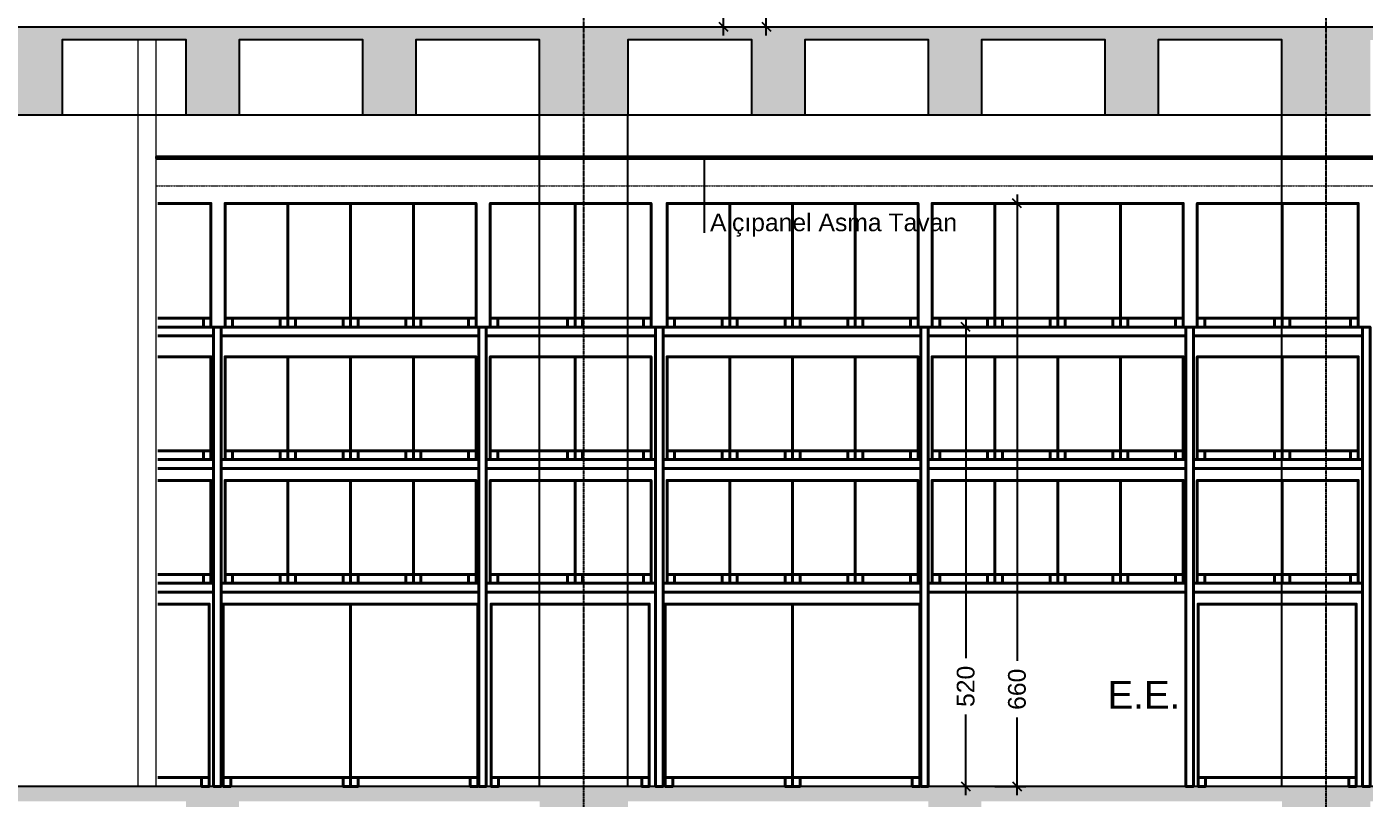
# Model space of a CAD drawing. Header units: centimetres. Extents: x -678439 to 71514, y -426864 to 8594.
# Drawn here: x 43720 to 45233, y 4027 to 4900 of the extents above; entities that cross this region are included whole.
import ezdxf

# ---------------------------------------------------------------- set-up
doc = ezdxf.new("R2010")
doc.units = ezdxf.units.CM
doc.header["$LTSCALE"] = 0.01
doc.header["$MEASUREMENT"] = 0
doc.header["$PDMODE"] = 3
for name, pattern in [('$0$CENTER', [50.8, 31.75, -6.35, 6.35, -6.35]), ('HIDDEN', [9.525, 6.35, -3.175]), ('K5LT_AXLED', [19.5, 15, -1.5, 1.5, -1.5])]:
    doc.linetypes.add(name, pattern=pattern)
doc.layers.get('0').update_dxf_attribs({"lineweight": 0})
doc.layers.get('DefPoints').update_dxf_attribs({"color": 200})
for name, color, linetype in [('$0$V-0_Axis', 8, '$0$CENTER'), ('AR-02', 152, 'Continuous'), ('METAL', 122, 'Continuous'), ('V-0_Dimension', 1, 'Continuous'), ('V-0_Elevation_015', 103, 'Continuous'), ('V-0_Hatch_Concrete', 252, 'Continuous'), ('V-0_Text_Tr', 7, 'Continuous'), ('V-2_Column', 160, 'Continuous'), ('V-3_Ceiling_Suspended', 202, 'Continuous')]:
    doc.layers.add(name, color=color, linetype=linetype)
for name, color, linetype, lineweight in [('AI-115', 4, 'Continuous', 20), ('AR-HIDDEN', 9, 'HIDDEN', 18), ('RACKING', 157, 'Continuous', 40)]:
    doc.layers.add(name, color=color, linetype=linetype, lineweight=lineweight)
doc.styles.add('VIVA_100', font='arial.ttf', dxfattribs={"height": 20})
doc.dimstyles.new('VIVA_100', dxfattribs={"dimscale": 10, "dimtxt": 25, "dimasz": 1, "dimexe": 1, "dimexo": 1, "dimgap": 1, "dimtad": 1, "dimdec": 0, "dimzin": 3, "dimdsep": 46, "dimtxsty": 'VIVA_100', "dimblk": 'OBLIQUE', "dimcen": 0, "dimdle": 1, "dimclrd": 256, "dimclre": 256, "dimclrt": 256, "dimadec": 1, "dimazin": 0, "dimtfac": 0.75, "dimtdec": 0, "dimtix": 1, "dimtmove": 2, "dimatfit": 2, "dimldrblk": 'DOT', "dimfxlon": 1, "dimfrac": 1, "dimtolj": 1, "dimtzin": 0, "dimlwd": -1, "dimlwe": -1, "dimarcsym": 0})

# ---------------------------------------------------------------- blocks, each defined once
blk = doc.blocks.new('_OBLIQUE')
at = {"color": 0, "linetype": 'ByBlock'}
blk.add_line((-0.5, -0.5), (0.5, 0.5), dxfattribs=at)
blk = doc.blocks.new('*D103')
at = {"layer": 'DefPoints', "color": 0, "transparency": 16777216}
for p in [(44709.9, 4560), (44781.9, 4560), (44849.9, 4040)]:
    blk.add_point(p, dxfattribs=at)
at = {"layer": 'V-0_Dimension', "transparency": 16777216}
for p, q in [((44756.9, 4560), (44791.9, 4560)), ((44781.9, 4570), (44781.9, 4185.3)), ((44781.9, 4030), (44781.9, 4121.2)), ((44806.9, 4040), (44771.9, 4040))]:
    blk.add_line(p, q, dxfattribs=at)
at = {"layer": 'V-0_Dimension', "transparency": 16777216, "xscale": 10, "yscale": 10, "zscale": 10}
for p, rotation in [((44781.9, 4560), 90), ((44781.9, 4040), 270)]:
    blk.add_blockref('_OBLIQUE', p, dxfattribs=dict(at, rotation=rotation))
at = {"layer": 'V-0_Dimension', "transparency": 16777216, "insert": (44781.9, 4153.2), "char_height": 20, "attachment_point": 5, "rotation": 90, "style": 'VIVA_100'}
blk.add_mtext('\\A1;520 ', dxfattribs=at)
blk = doc.blocks.new('_DOT')
blk.add_line((-0.5, 0), (-1, 0))
at = {"const_width": 0.5}
blk.add_lwpolyline([(-0.25, 0, 1), (0.25, 0, 1)], format="xyb", close=True, dxfattribs=at)
blk = doc.blocks.new('*D104')
at = {"layer": 'DefPoints', "color": 0, "transparency": 16777216}
for p in [(44658.2, 4700), (44839.9, 4700), (44774.4, 4040)]:
    blk.add_point(p, dxfattribs=at)
at = {"layer": 'V-0_Dimension', "transparency": 16777216}
for p, q in [((44839.9, 4710), (44839.9, 4182)), ((44814.9, 4700), (44849.9, 4700)), ((44839.9, 4030), (44839.9, 4117.8)), ((44814.9, 4040), (44849.9, 4040))]:
    blk.add_line(p, q, dxfattribs=at)
at = {"layer": 'V-0_Dimension', "transparency": 16777216, "xscale": 10, "yscale": 10, "zscale": 10}
for p, rotation in [((44839.9, 4700), 90), ((44839.9, 4040), 270)]:
    blk.add_blockref('_OBLIQUE', p, dxfattribs=dict(at, rotation=rotation))
at = {"layer": 'V-0_Dimension', "transparency": 16777216, "insert": (44839.9, 4149.9), "char_height": 20, "attachment_point": 5, "rotation": 90, "style": 'VIVA_100'}
blk.add_mtext('\\A1;660 ', dxfattribs=at)
blk = doc.blocks.new('*D124')
at = {"layer": 'DefPoints', "color": 0, "transparency": 16777216}
for p in [(44435.7, 5270), (44507.7, 5270), (44435.7, 4900)]:
    blk.add_point(p, dxfattribs=at)
at = {"layer": 'V-0_Dimension', "transparency": 16777216}
for p, q in [((44482.7, 5270), (44517.7, 5270)), ((44507.7, 4890), (44507.7, 5280)), ((44482.7, 4900), (44517.7, 4900))]:
    blk.add_line(p, q, dxfattribs=at)
at = {"layer": 'V-0_Dimension', "transparency": 16777216, "xscale": 10, "yscale": 10, "zscale": 10}
for p, rotation in [((44507.7, 5270), 90), ((44507.7, 4900), 270)]:
    blk.add_blockref('_OBLIQUE', p, dxfattribs=dict(at, rotation=rotation))
at = {"layer": 'V-0_Dimension', "transparency": 16777216, "insert": (44487.5, 5085), "char_height": 20, "attachment_point": 5, "rotation": 90, "style": 'VIVA_100'}
blk.add_mtext('\\A1;370 ', dxfattribs=at)
blk = doc.blocks.new('*D125')
at = {"layer": 'DefPoints', "color": 0, "transparency": 16777216}
for p in [(44418.7, 5420), (44556.2, 5420), (44391.4, 4900)]:
    blk.add_point(p, dxfattribs=at)
at = {"layer": 'V-0_Dimension', "transparency": 16777216}
for p, q in [((44531.2, 5420), (44566.2, 5420)), ((44556.2, 4890), (44556.2, 5430)), ((44531.2, 4900), (44566.2, 4900))]:
    blk.add_line(p, q, dxfattribs=at)
at = {"layer": 'V-0_Dimension', "transparency": 16777216, "xscale": 10, "yscale": 10, "zscale": 10}
for p, rotation in [((44556.2, 5420), 90), ((44556.2, 4900), 270)]:
    blk.add_blockref('_OBLIQUE', p, dxfattribs=dict(at, rotation=rotation))
at = {"layer": 'V-0_Dimension', "transparency": 16777216, "insert": (44535.9, 5160), "char_height": 20, "attachment_point": 5, "rotation": 90, "style": 'VIVA_100'}
blk.add_mtext('\\A1;520 ', dxfattribs=at)
blk = doc.blocks.new('RAFF')
at = {"layer": 'RACKING', "color": 7, "ltscale": 0.3}
for points in [[(-55.716, 1.4), (-55.115, 1.4), (-55.115, 0.1), (-55.716, 0.1)], [(-55.716, -1.4), (-55.115, -1.4), (-55.115, -0.336), (-55.716, -0.336)], [(-55.716, -2.8), (-55.115, -2.8), (-55.115, -1.736), (-55.716, -1.736)], [(-55.716, -5.1), (-55.135, -5.1), (-55.135, -3.136), (-55.716, -3.136)]]:
    blk.add_lwpolyline(points, dxfattribs=at)
for points in [[(-54.245, 0.1), (-54.955, 0.1), (-54.955, 1.4), (-54.245, 1.4)], [(-53.535, 0.1), (-54.245, 0.1), (-54.245, 1.4), (-53.535, 1.4)], [(-52.825, 0.1), (-53.535, 0.1), (-53.535, 1.4), (-52.825, 1.4)], [(-52.115, 0.1), (-52.825, 0.1), (-52.825, 1.4), (-52.115, 1.4)], [(-50.995, 0.1), (-51.955, 0.1), (-51.955, 1.4), (-50.995, 1.4)], [(-50.135, 0.1), (-50.995, 0.1), (-50.995, 1.4), (-50.135, 1.4)], [(-49.245, 0.1), (-49.955, 0.1), (-49.955, 1.4), (-49.245, 1.4)], [(-48.535, 0.1), (-49.245, 0.1), (-49.245, 1.4), (-48.535, 1.4)], [(-47.825, 0.1), (-48.535, 0.1), (-48.535, 1.4), (-47.825, 1.4)], [(-47.115, 0.1), (-47.825, 0.1), (-47.825, 1.4), (-47.115, 1.4)], [(-46.245, 0.1), (-46.955, 0.1), (-46.955, 1.4), (-46.245, 1.4)], [(-45.535, 0.1), (-46.245, 0.1), (-46.245, 1.4), (-45.535, 1.4)], [(-44.825, 0.1), (-45.535, 0.1), (-45.535, 1.4), (-44.825, 1.4)], [(-44.115, 0.1), (-44.825, 0.1), (-44.825, 1.4), (-44.115, 1.4)], [(-43.955, 0.1), (-42.995, 0.1), (-42.995, 1.4), (-43.955, 1.4)], [(-42.995, 0.1), (-42.135, 0.1), (-42.135, 1.4), (-42.995, 1.4)], [(-55.2, 0.1), (-55.115, 0.1), (-55.115, 0), (-55.2, 0)], [(-54.955, 0.1), (-54.87, 0.1), (-54.87, 0), (-54.955, 0)], [(-54.33, 0.1), (-54.245, 0.1), (-54.245, 0), (-54.33, 0)], [(-54.245, 0.1), (-54.16, 0.1), (-54.16, 0), (-54.245, 0)], [(-53.62, 0.1), (-53.535, 0.1), (-53.535, 0), (-53.62, 0)], [(-53.535, 0.1), (-53.45, 0.1), (-53.45, 0), (-53.535, 0)], [(-52.91, 0.1), (-52.825, 0.1), (-52.825, 0), (-52.91, 0)], [(-52.825, 0.1), (-52.74, 0.1), (-52.74, 0), (-52.825, 0)], [(-52.2, 0.1), (-52.115, 0.1), (-52.115, 0), (-52.2, 0)], [(-51.955, 0.1), (-51.87, 0.1), (-51.87, 0), (-51.955, 0)], [(-51.08, 0.1), (-50.995, 0.1), (-50.995, 0), (-51.08, 0)], [(-50.995, 0.1), (-50.91, 0.1), (-50.91, 0), (-50.995, 0)], [(-50.22, 0.1), (-50.135, 0.1), (-50.135, 0), (-50.22, 0)], [(-49.955, 0.1), (-49.87, 0.1), (-49.87, 0), (-49.955, 0)], [(-49.33, 0.1), (-49.245, 0.1), (-49.245, 0), (-49.33, 0)], [(-49.245, 0.1), (-49.16, 0.1), (-49.16, 0), (-49.245, 0)], [(-48.62, 0.1), (-48.535, 0.1), (-48.535, 0), (-48.62, 0)], [(-48.535, 0.1), (-48.45, 0.1), (-48.45, 0), (-48.535, 0)], [(-47.91, 0.1), (-47.825, 0.1), (-47.825, 0), (-47.91, 0)], [(-47.825, 0.1), (-47.74, 0.1), (-47.74, 0), (-47.825, 0)], [(-47.2, 0.1), (-47.115, 0.1), (-47.115, 0), (-47.2, 0)], [(-46.955, 0.1), (-46.87, 0.1), (-46.87, 0), (-46.955, 0)], [(-46.33, 0.1), (-46.245, 0.1), (-46.245, 0), (-46.33, 0)], [(-46.245, 0.1), (-46.16, 0.1), (-46.16, 0), (-46.245, 0)], [(-45.62, 0.1), (-45.535, 0.1), (-45.535, 0), (-45.62, 0)], [(-45.535, 0.1), (-45.45, 0.1), (-45.45, 0), (-45.535, 0)], [(-44.91, 0.1), (-44.825, 0.1), (-44.825, 0), (-44.91, 0)], [(-44.825, 0.1), (-44.74, 0.1), (-44.74, 0), (-44.825, 0)], [(-44.2, 0.1), (-44.115, 0.1), (-44.115, 0), (-44.2, 0)], [(-43.87, 0.1), (-43.955, 0.1), (-43.955, 0), (-43.87, 0)], [(-42.995, 0.1), (-43.08, 0.1), (-43.08, 0), (-42.995, 0)], [(-42.91, 0.1), (-42.995, 0.1), (-42.995, 0), (-42.91, 0)], [(-42.135, 0.1), (-42.22, 0.1), (-42.22, 0), (-42.135, 0)], [(-42.135, 0.1), (-42.22, 0.1), (-42.22, 0), (-42.135, 0)], [(-54.955, -1.4), (-54.245, -1.4), (-54.245, -0.336), (-54.955, -0.336)], [(-54.245, -1.4), (-53.535, -1.4), (-53.535, -0.336), (-54.245, -0.336)], [(-53.535, -1.4), (-52.825, -1.4), (-52.825, -0.336), (-53.535, -0.336)], [(-52.825, -1.4), (-52.115, -1.4), (-52.115, -0.336), (-52.825, -0.336)], [(-51.955, -1.4), (-50.995, -1.4), (-50.995, -0.336), (-51.955, -0.336)], [(-50.995, -1.4), (-50.135, -1.4), (-50.135, -0.336), (-50.995, -0.336)], [(-49.955, -1.4), (-49.245, -1.4), (-49.245, -0.336), (-49.955, -0.336)], [(-49.245, -1.4), (-48.535, -1.4), (-48.535, -0.336), (-49.245, -0.336)], [(-48.535, -1.4), (-47.825, -1.4), (-47.825, -0.336), (-48.535, -0.336)], [(-47.825, -1.4), (-47.115, -1.4), (-47.115, -0.336), (-47.825, -0.336)], [(-46.955, -1.4), (-46.245, -1.4), (-46.245, -0.336), (-46.955, -0.336)], [(-46.245, -1.4), (-45.535, -1.4), (-45.535, -0.336), (-46.245, -0.336)], [(-45.535, -1.4), (-44.825, -1.4), (-44.825, -0.336), (-45.535, -0.336)], [(-44.825, -1.4), (-44.115, -1.4), (-44.115, -0.336), (-44.825, -0.336)], [(-43.955, -1.4), (-42.995, -1.4), (-42.995, -0.336), (-43.955, -0.336)], [(-42.995, -1.4), (-42.135, -1.4), (-42.135, -0.336), (-42.995, -0.336)], [(-55.115, -1.4), (-55.2, -1.4), (-55.2, -1.5), (-55.115, -1.5)], [(-54.87, -1.4), (-54.955, -1.4), (-54.955, -1.5), (-54.87, -1.5)], [(-54.245, -1.4), (-54.33, -1.4), (-54.33, -1.5), (-54.245, -1.5)], [(-54.16, -1.4), (-54.245, -1.4), (-54.245, -1.5), (-54.16, -1.5)], [(-53.535, -1.4), (-53.62, -1.4), (-53.62, -1.5), (-53.535, -1.5)], [(-53.535, -1.4), (-53.62, -1.4), (-53.62, -1.5), (-53.535, -1.5)], [(-53.45, -1.4), (-53.535, -1.4), (-53.535, -1.5), (-53.45, -1.5)], [(-52.825, -1.4), (-52.91, -1.4), (-52.91, -1.5), (-52.825, -1.5)], [(-52.74, -1.4), (-52.825, -1.4), (-52.825, -1.5), (-52.74, -1.5)], [(-52.115, -1.4), (-52.2, -1.4), (-52.2, -1.5), (-52.115, -1.5)], [(-51.87, -1.4), (-51.955, -1.4), (-51.955, -1.5), (-51.87, -1.5)], [(-50.995, -1.4), (-51.08, -1.4), (-51.08, -1.5), (-50.995, -1.5)], [(-50.91, -1.4), (-50.995, -1.4), (-50.995, -1.5), (-50.91, -1.5)], [(-50.135, -1.4), (-50.22, -1.4), (-50.22, -1.5), (-50.135, -1.5)], [(-50.135, -1.4), (-50.22, -1.4), (-50.22, -1.5), (-50.135, -1.5)], [(-49.87, -1.4), (-49.955, -1.4), (-49.955, -1.5), (-49.87, -1.5)], [(-49.245, -1.4), (-49.33, -1.4), (-49.33, -1.5), (-49.245, -1.5)], [(-49.16, -1.4), (-49.245, -1.4), (-49.245, -1.5), (-49.16, -1.5)], [(-48.535, -1.4), (-48.62, -1.4), (-48.62, -1.5), (-48.535, -1.5)], [(-48.535, -1.4), (-48.62, -1.4), (-48.62, -1.5), (-48.535, -1.5)], [(-48.45, -1.4), (-48.535, -1.4), (-48.535, -1.5), (-48.45, -1.5)], [(-47.825, -1.4), (-47.91, -1.4), (-47.91, -1.5), (-47.825, -1.5)], [(-47.74, -1.4), (-47.825, -1.4), (-47.825, -1.5), (-47.74, -1.5)], [(-47.115, -1.4), (-47.2, -1.4), (-47.2, -1.5), (-47.115, -1.5)], [(-46.87, -1.4), (-46.955, -1.4), (-46.955, -1.5), (-46.87, -1.5)], [(-46.245, -1.4), (-46.33, -1.4), (-46.33, -1.5), (-46.245, -1.5)], [(-46.16, -1.4), (-46.245, -1.4), (-46.245, -1.5), (-46.16, -1.5)], [(-45.535, -1.4), (-45.62, -1.4), (-45.62, -1.5), (-45.535, -1.5)], [(-45.535, -1.4), (-45.62, -1.4), (-45.62, -1.5), (-45.535, -1.5)], [(-45.45, -1.4), (-45.535, -1.4), (-45.535, -1.5), (-45.45, -1.5)], [(-44.825, -1.4), (-44.91, -1.4), (-44.91, -1.5), (-44.825, -1.5)], [(-44.74, -1.4), (-44.825, -1.4), (-44.825, -1.5), (-44.74, -1.5)], [(-44.115, -1.4), (-44.2, -1.4), (-44.2, -1.5), (-44.115, -1.5)], [(-43.87, -1.4), (-43.955, -1.4), (-43.955, -1.5), (-43.87, -1.5)], [(-42.995, -1.4), (-43.08, -1.4), (-43.08, -1.5), (-42.995, -1.5)], [(-42.91, -1.4), (-42.995, -1.4), (-42.995, -1.5), (-42.91, -1.5)], [(-42.135, -1.4), (-42.22, -1.4), (-42.22, -1.5), (-42.135, -1.5)], [(-42.135, -1.4), (-42.22, -1.4), (-42.22, -1.5), (-42.135, -1.5)], [(-54.955, -2.8), (-54.245, -2.8), (-54.245, -1.736), (-54.955, -1.736)], [(-54.245, -2.8), (-53.535, -2.8), (-53.535, -1.736), (-54.245, -1.736)], [(-53.535, -2.8), (-52.825, -2.8), (-52.825, -1.736), (-53.535, -1.736)], [(-52.825, -2.8), (-52.115, -2.8), (-52.115, -1.736), (-52.825, -1.736)], [(-51.955, -2.8), (-50.995, -2.8), (-50.995, -1.736), (-51.955, -1.736)], [(-50.995, -2.8), (-50.135, -2.8), (-50.135, -1.736), (-50.995, -1.736)], [(-49.955, -2.8), (-49.245, -2.8), (-49.245, -1.736), (-49.955, -1.736)], [(-49.245, -2.8), (-48.535, -2.8), (-48.535, -1.736), (-49.245, -1.736)], [(-48.535, -2.8), (-47.825, -2.8), (-47.825, -1.736), (-48.535, -1.736)], [(-47.825, -2.8), (-47.115, -2.8), (-47.115, -1.736), (-47.825, -1.736)], [(-46.955, -2.8), (-46.245, -2.8), (-46.245, -1.736), (-46.955, -1.736)], [(-46.245, -2.8), (-45.535, -2.8), (-45.535, -1.736), (-46.245, -1.736)], [(-45.535, -2.8), (-44.825, -2.8), (-44.825, -1.736), (-45.535, -1.736)], [(-44.825, -2.8), (-44.115, -2.8), (-44.115, -1.736), (-44.825, -1.736)], [(-43.955, -2.8), (-42.995, -2.8), (-42.995, -1.736), (-43.955, -1.736)], [(-42.995, -2.8), (-42.135, -2.8), (-42.135, -1.736), (-42.995, -1.736)], [(-55.115, -2.8), (-55.2, -2.8), (-55.2, -2.9), (-55.115, -2.9)], [(-54.87, -2.8), (-54.955, -2.8), (-54.955, -2.9), (-54.87, -2.9)], [(-54.245, -2.8), (-54.33, -2.8), (-54.33, -2.9), (-54.245, -2.9)], [(-54.16, -2.8), (-54.245, -2.8), (-54.245, -2.9), (-54.16, -2.9)], [(-53.535, -2.8), (-53.62, -2.8), (-53.62, -2.9), (-53.535, -2.9)], [(-53.45, -2.8), (-53.535, -2.8), (-53.535, -2.9), (-53.45, -2.9)], [(-52.825, -2.8), (-52.91, -2.8), (-52.91, -2.9), (-52.825, -2.9)], [(-52.74, -2.8), (-52.825, -2.8), (-52.825, -2.9), (-52.74, -2.9)], [(-52.115, -2.8), (-52.2, -2.8), (-52.2, -2.9), (-52.115, -2.9)], [(-51.87, -2.8), (-51.955, -2.8), (-51.955, -2.9), (-51.87, -2.9)], [(-50.995, -2.8), (-51.08, -2.8), (-51.08, -2.9), (-50.995, -2.9)], [(-50.91, -2.8), (-50.995, -2.8), (-50.995, -2.9), (-50.91, -2.9)], [(-50.135, -2.8), (-50.22, -2.8), (-50.22, -2.9), (-50.135, -2.9)], [(-50.135, -2.8), (-50.22, -2.8), (-50.22, -2.9), (-50.135, -2.9)], [(-49.87, -2.8), (-49.955, -2.8), (-49.955, -2.9), (-49.87, -2.9)], [(-49.245, -2.8), (-49.33, -2.8), (-49.33, -2.9), (-49.245, -2.9)], [(-49.16, -2.8), (-49.245, -2.8), (-49.245, -2.9), (-49.16, -2.9)], [(-48.535, -2.8), (-48.62, -2.8), (-48.62, -2.9), (-48.535, -2.9)], [(-48.45, -2.8), (-48.535, -2.8), (-48.535, -2.9), (-48.45, -2.9)], [(-47.825, -2.8), (-47.91, -2.8), (-47.91, -2.9), (-47.825, -2.9)], [(-47.74, -2.8), (-47.825, -2.8), (-47.825, -2.9), (-47.74, -2.9)], [(-47.115, -2.8), (-47.2, -2.8), (-47.2, -2.9), (-47.115, -2.9)], [(-46.87, -2.8), (-46.955, -2.8), (-46.955, -2.9), (-46.87, -2.9)], [(-46.245, -2.8), (-46.33, -2.8), (-46.33, -2.9), (-46.245, -2.9)], [(-46.16, -2.8), (-46.245, -2.8), (-46.245, -2.9), (-46.16, -2.9)], [(-45.535, -2.8), (-45.62, -2.8), (-45.62, -2.9), (-45.535, -2.9)], [(-45.45, -2.8), (-45.535, -2.8), (-45.535, -2.9), (-45.45, -2.9)], [(-44.825, -2.8), (-44.91, -2.8), (-44.91, -2.9), (-44.825, -2.9)], [(-44.74, -2.8), (-44.825, -2.8), (-44.825, -2.9), (-44.74, -2.9)], [(-44.115, -2.8), (-44.2, -2.8), (-44.2, -2.9), (-44.115, -2.9)], [(-43.87, -2.8), (-43.955, -2.8), (-43.955, -2.9), (-43.87, -2.9)], [(-42.995, -2.8), (-43.08, -2.8), (-43.08, -2.9), (-42.995, -2.9)], [(-42.91, -2.8), (-42.995, -2.8), (-42.995, -2.9), (-42.91, -2.9)], [(-42.135, -2.8), (-42.22, -2.8), (-42.22, -2.9), (-42.135, -2.9)], [(-42.135, -2.8), (-42.22, -2.8), (-42.22, -2.9), (-42.135, -2.9)], [(-54.975, -5.1), (-53.535, -5.1), (-53.535, -3.136), (-54.975, -3.136)], [(-53.535, -5.1), (-52.096, -5.1), (-52.096, -3.136), (-53.535, -3.136)], [(-51.946, -5.1), (-50.156, -5.1), (-50.156, -3.136), (-51.946, -3.136)], [(-49.975, -5.1), (-48.535, -5.1), (-48.535, -3.136), (-49.975, -3.136)], [(-48.535, -5.1), (-47.096, -5.1), (-47.096, -3.136), (-48.535, -3.136)], [(-43.946, -5.1), (-42.156, -5.1), (-42.156, -3.136), (-43.946, -3.136)], [(-55.135, -5.1), (-55.22, -5.1), (-55.22, -5.2), (-55.135, -5.2)], [(-54.89, -5.1), (-54.975, -5.1), (-54.975, -5.2), (-54.89, -5.2)], [(-53.535, -5.1), (-53.62, -5.1), (-53.62, -5.2), (-53.535, -5.2)], [(-53.45, -5.1), (-53.535, -5.1), (-53.535, -5.2), (-53.45, -5.2)], [(-52.096, -5.1), (-52.181, -5.1), (-52.181, -5.2), (-52.096, -5.2)], [(-51.861, -5.1), (-51.946, -5.1), (-51.946, -5.2), (-51.861, -5.2)], [(-50.156, -5.1), (-50.241, -5.1), (-50.241, -5.2), (-50.156, -5.2)], [(-49.89, -5.1), (-49.975, -5.1), (-49.975, -5.2), (-49.89, -5.2)], [(-48.535, -5.1), (-48.62, -5.1), (-48.62, -5.2), (-48.535, -5.2)], [(-48.45, -5.1), (-48.535, -5.1), (-48.535, -5.2), (-48.45, -5.2)], [(-47.096, -5.1), (-47.181, -5.1), (-47.181, -5.2), (-47.096, -5.2)], [(-43.861, -5.1), (-43.946, -5.1), (-43.946, -5.2), (-43.861, -5.2)], [(-42.156, -5.1), (-42.241, -5.1), (-42.241, -5.2), (-42.156, -5.2)]]:
    blk.add_lwpolyline(points, close=True, dxfattribs=at)
at = {"layer": 'RACKING', "ltscale": 0.3}
for points in [[(-55.716, 0), (-55.085, 0), (-55.085, -0.1), (-55.716, -0.1)], [(-55.716, -1.5), (-55.085, -1.5), (-55.085, -1.6), (-55.716, -1.6)], [(-55.716, -2.9), (-55.085, -2.9), (-55.085, -3), (-55.716, -3)]]:
    blk.add_lwpolyline(points, dxfattribs=at)
for points in [[(-55.085, 0), (-55, 0), (-55, -5.2), (-55.085, -5.2)], [(-55, 0), (-52.085, 0), (-52.085, -0.1), (-55, -0.1)], [(-52.085, 0), (-52, 0), (-52, -5.2), (-52.085, -5.2)], [(-52, -0.1), (-50.085, -0.1), (-50.085, 0), (-52, 0)], [(-50.085, 0), (-50, 0), (-50, -5.2), (-50.085, -5.2)], [(-50, -0.1), (-47.085, -0.1), (-47.085, 0), (-50, 0)], [(-47.085, 0), (-47, 0), (-47, -5.2), (-47.085, -5.2)], [(-47, 0), (-44.085, 0), (-44.085, -0.1), (-47, -0.1)], [(-44.085, 0), (-44, 0), (-44, -5.2), (-44.085, -5.2)], [(-44, 0), (-42.085, 0), (-42.085, -0.1), (-44, -0.1)], [(-42.085, 0), (-42, 0), (-42, -5.2), (-42.085, -5.2)], [(-55, -1.5), (-52.085, -1.5), (-52.085, -1.6), (-55, -1.6)], [(-52, -1.6), (-50.085, -1.6), (-50.085, -1.5), (-52, -1.5)], [(-50, -1.6), (-47.085, -1.6), (-47.085, -1.5), (-50, -1.5)], [(-47, -1.5), (-44.085, -1.5), (-44.085, -1.6), (-47, -1.6)], [(-44, -1.5), (-42.085, -1.5), (-42.085, -1.6), (-44, -1.6)], [(-55, -2.9), (-52.085, -2.9), (-52.085, -3), (-55, -3)], [(-52, -3), (-50.085, -3), (-50.085, -2.9), (-52, -2.9)], [(-50, -3), (-47.085, -3), (-47.085, -2.9), (-50, -2.9)], [(-47, -2.9), (-44.085, -2.9), (-44.085, -3), (-47, -3)], [(-44, -2.9), (-42.085, -2.9), (-42.085, -3), (-44, -3)]]:
    blk.add_lwpolyline(points, close=True, dxfattribs=at)

msp = doc.modelspace()

# ---------------------------------------------------------------- hatches: boundary and pattern name
at = {"layer": 'V-0_Hatch_Concrete', "transparency": 33554534}
h = msp.add_hatch(color=256, dxfattribs=at)
h.dxf.hatch_style = 1
h.paths.add_polyline_path([(41789.7, 4850), (41879.7, 4850), (41879.7, 4885), (42019.7, 4885), (42019.7, 4830), (42079.7, 4830), (42079.7, 4885), (42219.7, 4885), (42219.7, 4800), (42279.7, 4800), (42279.7, 4885), (42419.7, 4885), (42419.7, 4800), (42479.7, 4800), (42479.7, 4885), (42619.7, 4885), (42619.7, 4800), (42719.7, 4800), (42719.7, 4885), (42859.7, 4885), (42859.7, 4800), (42919.7, 4800), (42919.7, 4885), (43059.7, 4885), (43059.7, 4800), (43119.7, 4800), (43119.7, 4885), (43259.7, 4885), (43259.7, 4800), (43319.7, 4800), (43319.7, 4885), (43459.7, 4885), (43459.7, 4800), (43559.7, 4800), (43559.7, 4885), (43699.7, 4885), (43699.7, 4800), (43759.7, 4800), (43759.7, 4885), (43899.7, 4885), (43899.7, 4800), (43959.7, 4800), (43959.7, 4885), (44099.7, 4885), (44099.7, 4800), (44159.7, 4800), (44159.7, 4885), (44299.7, 4885), (44299.7, 4800), (44399.7, 4800), (44399.7, 4885), (44539.7, 4885), (44539.7, 4800), (44599.7, 4800), (44599.7, 4885), (44739.7, 4885), (44739.7, 4800), (44799.7, 4800), (44799.7, 4885), (44939.7, 4885), (44939.7, 4800), (44999.7, 4800), (44999.7, 4885), (45139.7, 4885), (45139.7, 4800), (45239.7, 4800), (45239.7, 4885), (45379.7, 4885), (45379.7, 4800), (45439.7, 4800), (45439.7, 4885), (45579.7, 4885), (45579.7, 4800), (45639.7, 4800), (45639.7, 4885), (45779.7, 4885), (45779.7, 4800), (45839.7, 4800), (45839.7, 4885), (45979.7, 4885), (45979.7, 4800), (46079.7, 4800), (46079.7, 4885), (46219.7, 4885), (46219.7, 4800), (46279.7, 4800), (46279.7, 4885), (46419.7, 4885), (46419.7, 4800), (46479.7, 4800), (46479.7, 4885), (46619.7, 4885), (46619.7, 4800), (46679.7, 4800), (46679.7, 4885), (46819.7, 4885), (46819.7, 4800), (46919.7, 4800), (46919.7, 4885), (47059.7, 4885), (47059.7, 4800), (47119.7, 4800), (47119.7, 4885), (47259.7, 4885), (47259.7, 4800), (47319.7, 4800), (47319.7, 4885), (47459.7, 4885), (47459.7, 4800), (47519.7, 4800), (47519.7, 4885), (47659.7, 4885), (47659.7, 4800), (47759.7, 4800), (47759.7, 4885), (47899.7, 4885), (47899.7, 4800), (47959.7, 4800), (47959.7, 4885), (48099.7, 4885), (48099.7, 4800), (48159.7, 4800), (48159.7, 4885), (48299.7, 4885), (48299.7, 4800), (48359.7, 4800), (48359.7, 4885), (48499.7, 4885), (48499.7, 4800), (48599.7, 4800), (48599.7, 4885), (48739.7, 4885), (48739.7, 4800), (48799.7, 4800), (48799.7, 4885), (48939.7, 4885), (48939.7, 4800), (48999.7, 4800), (48999.7, 4885), (49139.7, 4885), (49139.7, 4800), (49199.7, 4800), (49199.7, 4885), (49339.7, 4885), (49339.7, 4835), (49439.7, 4835), (49439.7, 4870), (49869.7, 4870), (49869.7, 4835), (49929.7, 4835), (49929.7, 4885), (49439.7, 4885), (49439.7, 4900), (41369.7, 4900), (41369.7, 4850), (41469.7, 4850), (41469.7, 4885), (41578.7, 4885), (41578.7, 4850), (41628.7, 4850), (41628.7, 4885), (41789.7, 4885)], flags=17)
h.paths.add_polyline_path([(41789.7, 4850), (41879.7, 4850)], flags=0)
h.paths.add_polyline_path([(41879.7, 4850), (41789.7, 4850), (41789.7, 4885), (41628.7, 4885), (41628.7, 4850), (41578.7, 4850), (41578.7, 4885), (41469.7, 4885), (41469.7, 4850), (41369.7, 4850), (41369.7, 4900), (49439.7, 4900), (49439.7, 4885), (49929.7, 4885), (49929.7, 4835), (49869.7, 4835), (49869.7, 4870), (49439.7, 4870), (49439.7, 4835), (49339.7, 4835), (49339.7, 4885), (49199.7, 4885), (49199.7, 4800), (49139.7, 4800), (49139.7, 4885), (48999.7, 4885), (48999.7, 4800), (48939.7, 4800), (48939.7, 4885), (48799.7, 4885), (48799.7, 4800), (48739.7, 4800), (48739.7, 4885), (48599.7, 4885), (48599.7, 4800), (48499.7, 4800), (48499.7, 4885), (48359.7, 4885), (48359.7, 4800), (48299.7, 4800), (48299.7, 4885), (48159.7, 4885), (48159.7, 4800), (48099.7, 4800), (48099.7, 4885), (47959.7, 4885), (47959.7, 4800), (47899.7, 4800), (47899.7, 4885), (47759.7, 4885), (47759.7, 4800), (47659.7, 4800), (47659.7, 4885), (47519.7, 4885), (47519.7, 4800), (47459.7, 4800), (47459.7, 4885), (47319.7, 4885), (47319.7, 4800), (47259.7, 4800), (47259.7, 4885), (47119.7, 4885), (47119.7, 4800), (47059.7, 4800), (47059.7, 4885), (46919.7, 4885), (46919.7, 4800), (46819.7, 4800), (46819.7, 4885), (46679.7, 4885), (46679.7, 4800), (46619.7, 4800), (46619.7, 4885), (46479.7, 4885), (46479.7, 4800), (46419.7, 4800), (46419.7, 4885), (46279.7, 4885), (46279.7, 4800), (46219.7, 4800), (46219.7, 4885), (46079.7, 4885), (46079.7, 4800), (45979.7, 4800), (45979.7, 4885), (45839.7, 4885), (45839.7, 4800), (45779.7, 4800), (45779.7, 4885), (45639.7, 4885), (45639.7, 4800), (45579.7, 4800), (45579.7, 4885), (45439.7, 4885), (45439.7, 4800), (45379.7, 4800), (45379.7, 4885), (45239.7, 4885), (45239.7, 4800), (45139.7, 4800), (45139.7, 4885), (44999.7, 4885), (44999.7, 4800), (44939.7, 4800), (44939.7, 4885), (44799.7, 4885), (44799.7, 4800), (44739.7, 4800), (44739.7, 4885), (44599.7, 4885), (44599.7, 4800), (44539.7, 4800), (44539.7, 4885), (44399.7, 4885), (44399.7, 4800), (44299.7, 4800), (44299.7, 4885), (44159.7, 4885), (44159.7, 4800), (44099.7, 4800), (44099.7, 4885), (43959.7, 4885), (43959.7, 4800), (43899.7, 4800), (43899.7, 4885), (43759.7, 4885), (43759.7, 4800), (43699.7, 4800), (43699.7, 4885), (43559.7, 4885), (43559.7, 4800), (43459.7, 4800), (43459.7, 4885), (43319.7, 4885), (43319.7, 4800), (43259.7, 4800), (43259.7, 4885), (43119.7, 4885), (43119.7, 4800), (43059.7, 4800), (43059.7, 4885), (42919.7, 4885), (42919.7, 4800), (42859.7, 4800), (42859.7, 4885), (42719.7, 4885), (42719.7, 4800), (42619.7, 4800), (42619.7, 4885), (42479.7, 4885), (42479.7, 4800), (42419.7, 4800), (42419.7, 4885), (42279.7, 4885), (42279.7, 4800), (42219.7, 4800), (42219.7, 4885), (42079.7, 4885), (42079.7, 4830), (42019.7, 4830), (42019.7, 4885), (41879.7, 4885)], flags=17)
h = msp.add_hatch(color=256, dxfattribs=at)
h.dxf.hatch_style = 1
h.paths.add_polyline_path([(46679.7, 4885), (46819.7, 4885), (46819.7, 4800), (46919.7, 4800), (46919.7, 4885), (47059.7, 4885), (47059.7, 4800), (47119.7, 4800), (47119.7, 4885), (47259.7, 4885), (47259.7, 4800), (47319.7, 4800), (47319.7, 4885), (47459.7, 4885), (47459.7, 4800), (47519.7, 4800), (47519.7, 4885), (47659.7, 4885), (47659.7, 4800), (47759.7, 4800), (47759.7, 4885), (47899.7, 4885), (47899.7, 4800), (47959.7, 4800), (47959.7, 4885), (48099.7, 4885), (48099.7, 4800), (48159.7, 4800), (48159.7, 4885), (48299.7, 4885), (48299.7, 4800), (48359.7, 4800), (48359.7, 4885), (48499.7, 4885), (48499.7, 4800), (48599.7, 4800), (48599.7, 4885), (48739.7, 4885), (48739.7, 4800), (48799.7, 4800), (48799.7, 4885), (48939.7, 4885), (48939.7, 4800), (48999.7, 4800), (48999.7, 4885), (49139.7, 4885), (49139.7, 4800), (49199.7, 4800), (49199.7, 4885), (49339.7, 4885), (49339.7, 4835), (49439.7, 4835), (49439.7, 4870), (49869.7, 4870), (49869.7, 4835), (49929.7, 4835), (49929.7, 4885), (49439.7, 4885), (49439.7, 4900), (41369.7, 4900), (41369.7, 4850), (41469.7, 4850), (41469.7, 4885), (41578.7, 4885), (41578.7, 4850), (41628.7, 4850), (41628.7, 4885), (41789.7, 4885), (41789.7, 4850), (41879.7, 4850), (41879.7, 4885), (42019.7, 4885), (42019.7, 4830), (42079.7, 4830), (42079.7, 4885), (42219.7, 4885), (42219.7, 4800), (42279.7, 4800), (42279.7, 4885), (42419.7, 4885), (42419.7, 4800), (42479.7, 4800), (42479.7, 4885), (42619.7, 4885), (42619.7, 4800), (42719.7, 4800), (42719.7, 4885), (42859.7, 4885), (42859.7, 4800), (42919.7, 4800), (42919.7, 4885), (43059.7, 4885), (43059.7, 4800), (43119.7, 4800), (43119.7, 4885), (43259.7, 4885), (43259.7, 4800), (43319.7, 4800), (43319.7, 4885), (43459.7, 4885), (43459.7, 4800), (43559.7, 4800), (43559.7, 4885), (43699.7, 4885), (43699.7, 4800), (43759.7, 4800), (43759.7, 4885), (43899.7, 4885), (43899.7, 4800), (43959.7, 4800), (43959.7, 4885), (44099.7, 4885), (44099.7, 4800), (44159.7, 4800), (44159.7, 4885), (44299.7, 4885), (44299.7, 4800), (44399.7, 4800), (44399.7, 4885), (44539.7, 4885), (44539.7, 4800), (44599.7, 4800), (44599.7, 4885), (44739.7, 4885), (44739.7, 4800), (44799.7, 4800), (44799.7, 4885), (44939.7, 4885), (44939.7, 4800), (44999.7, 4800), (44999.7, 4885), (45139.7, 4885), (45139.7, 4800), (45239.7, 4800), (45239.7, 4885), (45379.7, 4885), (45379.7, 4800), (45439.7, 4800), (45439.7, 4885), (45579.7, 4885), (45579.7, 4800), (45639.7, 4800), (45639.7, 4885), (45779.7, 4885), (45779.7, 4800), (45839.7, 4800), (45839.7, 4885), (45979.7, 4885), (45979.7, 4800), (46079.7, 4800), (46079.7, 4885), (46219.7, 4885), (46219.7, 4800), (46279.7, 4800), (46279.7, 4885), (46419.7, 4885), (46419.7, 4800), (46479.7, 4800), (46479.7, 4885), (46619.7, 4885), (46619.7, 4800), (46679.7, 4800)])
h = msp.add_hatch(color=256, dxfattribs=at)
h.dxf.hatch_style = 1
h.paths.add_polyline_path([(48599.7, 4023), (48939.7, 4023), (48939.7, 3970), (48999.7, 3970), (48999.7, 4023), (49339.7, 4023), (49339.7, 3990), (49439.7, 3990), (49439.7, 4023), (49779.7, 4023), (49779.7, 3970), (49839.7, 3970), (49839.7, 4023), (49929.7, 4023), (49929.7, 4040), (41219.3, 4040), (41219.3, 4015), (41369.7, 4015), (41369.7, 3970), (41469.7, 3970), (41469.7, 4023), (41779.7, 4023), (41779.7, 3970), (41879.7, 3970), (41879.7, 4023), (42219.7, 4023), (42219.7, 3970), (42279.7, 3970), (42279.7, 4023), (42619.7, 4023), (42619.7, 3970), (42719.7, 3970), (42719.7, 4023), (43059.7, 4023), (43059.7, 3970), (43119.7, 3970), (43119.7, 4023), (43459.7, 4023), (43459.7, 3970), (43559.7, 3970), (43559.7, 4023), (43899.7, 4023), (43899.7, 3970), (43959.7, 3970), (43959.7, 4023), (44299.7, 4023), (44299.7, 3970), (44399.7, 3970), (44399.7, 4023), (44739.7, 4023), (44739.7, 3970), (44799.7, 3970), (44799.7, 4023), (45139.7, 4023), (45139.7, 3970), (45239.7, 3970), (45239.7, 4023), (45579.7, 4023), (45579.7, 3970), (45639.7, 3970), (45639.7, 4023), (45979.7, 4023), (45979.7, 3970), (46079.7, 3970), (46079.7, 4023), (46419.7, 4023), (46419.7, 3970), (46479.7, 3970), (46479.7, 4023), (46819.7, 4023), (46819.7, 3970), (46919.7, 3970), (46919.7, 4023), (47259.7, 4023), (47259.7, 3970), (47319.7, 3970), (47319.7, 4023), (47659.7, 4023), (47659.7, 3970), (47759.7, 3970), (47759.7, 4023), (48099.7, 4023), (48099.7, 3970), (48159.7, 3970), (48159.7, 4023), (48499.7, 4023), (48499.7, 3970), (48599.7, 3970)])
h.paths.add_polyline_path([(48599.7, 3703), (49339.7, 3703), (49339.7, 3670), (49439.7, 3670), (49439.7, 3703), (49869.7, 3703), (49869.7, 3670), (49929.7, 3670), (49929.7, 3720), (41219.3, 3720), (41219.3, 3703), (41359.7, 3703), (41359.7, 3670), (41469.7, 3670), (41469.7, 3703), (41779.7, 3703), (41779.7, 3670), (41879.7, 3670), (41879.7, 3703), (42619.7, 3703), (42619.7, 3670), (42719.7, 3670), (42719.7, 3703), (43459.7, 3703), (43459.7, 3670), (43559.7, 3670), (43559.7, 3703), (44299.7, 3703), (44299.7, 3670), (44399.7, 3670), (44399.7, 3703), (45139.7, 3703), (45139.7, 3670), (45239.7, 3670), (45239.7, 3703), (45979.7, 3703), (45979.7, 3670), (46079.7, 3670), (46079.7, 3703), (46819.7, 3703), (46819.7, 3670), (46919.7, 3670), (46919.7, 3703), (47659.7, 3703), (47659.7, 3670), (47759.7, 3670), (47759.7, 3703), (48499.7, 3703), (48499.7, 3670), (48599.7, 3670)])
h.paths.add_polyline_path([(48599.7, 3383), (49339.7, 3383), (49339.7, 3350), (49439.7, 3350), (49439.7, 3383), (49869.7, 3383), (49869.7, 3350), (49929.7, 3350), (49929.7, 3400), (41219.3, 3400), (41219.3, 3383), (41359.7, 3383), (41359.7, 3350), (41459.7, 3350), (41459.7, 3383), (41779.7, 3383), (41779.7, 3350), (41879.7, 3350), (41879.7, 3383), (42619.7, 3383), (42619.7, 3350), (42719.7, 3350), (42719.7, 3383), (43459.7, 3383), (43459.7, 3350), (43559.7, 3350), (43559.7, 3383), (44299.7, 3383), (44299.7, 3350), (44399.7, 3350), (44399.7, 3383), (45139.7, 3383), (45139.7, 3350), (45239.7, 3350), (45239.7, 3383), (45979.7, 3383), (45979.7, 3350), (46079.7, 3350), (46079.7, 3383), (46819.7, 3383), (46819.7, 3350), (46919.7, 3350), (46919.7, 3383), (47659.7, 3383), (47659.7, 3350), (47759.7, 3350), (47759.7, 3383), (48499.7, 3383), (48499.7, 3350), (48599.7, 3350)])
h.paths.add_polyline_path([(48599.7, 3063), (49339.7, 3063), (49339.7, 3030), (49439.7, 3030), (49439.7, 3063), (49869.7, 3063), (49869.7, 3030), (49929.7, 3030), (49929.7, 3080), (41219.3, 3080), (41219.3, 3063), (41359.7, 3063), (41359.7, 3030), (41459.7, 3030), (41459.7, 3063), (41779.7, 3063), (41779.7, 3030), (41879.7, 3030), (41879.7, 3063), (42619.7, 3063), (42619.7, 3030), (42719.7, 3030), (42719.7, 3063), (43459.7, 3063), (43459.7, 3030), (43559.7, 3030), (43559.7, 3063), (44299.7, 3063), (44299.7, 3030), (44399.7, 3030), (44399.7, 3063), (45139.7, 3063), (45139.7, 3030), (45239.7, 3030), (45239.7, 3063), (45979.7, 3063), (45979.7, 3030), (46079.7, 3030), (46079.7, 3063), (46819.7, 3063), (46819.7, 3030), (46919.7, 3030), (46919.7, 3063), (47659.7, 3063), (47659.7, 3030), (47759.7, 3030), (47759.7, 3063), (48499.7, 3063), (48499.7, 3030), (48599.7, 3030)])
h.paths.add_polyline_path([(48599.7, 2743), (49339.7, 2743), (49339.7, 2710), (49439.7, 2710), (49439.7, 2743), (49869.7, 2743), (49869.7, 2710), (49929.7, 2710), (49929.7, 2760), (41219.3, 2760), (41219.3, 2743), (41359.7, 2743), (41359.7, 2710), (41459.7, 2710), (41459.7, 2743), (41779.7, 2743), (41779.7, 2710), (41879.7, 2710), (41879.7, 2743), (42619.7, 2743), (42619.7, 2710), (42719.7, 2710), (42719.7, 2743), (43459.7, 2743), (43459.7, 2710), (43559.7, 2710), (43559.7, 2743), (44299.7, 2743), (44299.7, 2710), (44399.7, 2710), (44399.7, 2743), (45139.7, 2743), (45139.7, 2710), (45239.7, 2710), (45239.7, 2743), (45979.7, 2743), (45979.7, 2710), (46079.7, 2710), (46079.7, 2743), (46819.7, 2743), (46819.7, 2710), (46919.7, 2710), (46919.7, 2743), (47659.7, 2743), (47659.7, 2710), (47759.7, 2710), (47759.7, 2743), (48499.7, 2743), (48499.7, 2710), (48599.7, 2710)])
h.paths.add_polyline_path([(48599.7, 2423), (49339.7, 2423), (49339.7, 2390), (49439.7, 2390), (49439.7, 2423), (49869.7, 2423), (49869.7, 2390), (49929.7, 2390), (49929.7, 2440), (41219.3, 2440), (41219.3, 2423), (41359.7, 2423), (41359.7, 2390), (41459.7, 2390), (41459.7, 2423), (41779.7, 2423), (41779.7, 2390), (41879.7, 2390), (41879.7, 2423), (42619.7, 2423), (42619.7, 2390), (42719.7, 2390), (42719.7, 2423), (43459.7, 2423), (43459.7, 2390), (43559.7, 2390), (43559.7, 2423), (44299.7, 2423), (44299.7, 2390), (44399.7, 2390), (44399.7, 2423), (45139.7, 2423), (45139.7, 2390), (45239.7, 2390), (45239.7, 2423), (45979.7, 2423), (45979.7, 2390), (46079.7, 2390), (46079.7, 2423), (46819.7, 2423), (46819.7, 2390), (46919.7, 2390), (46919.7, 2423), (47659.7, 2423), (47659.7, 2390), (47759.7, 2390), (47759.7, 2423), (48499.7, 2423), (48499.7, 2390), (48599.7, 2390)])

# ---------------------------------------------------------------- linework, layer by layer
at = {"layer": '$0$V-0_Axis'}
for p, q in [((44349.7, 1440), (44349.7, 8296.2)), ((45189.7, 1440), (45189.7, 8296.2))]:
    msp.add_line(p, q, dxfattribs=at)
at = {"layer": 'AI-115', "ltscale": 0.3}
msp.add_lwpolyline([(43845.7, 4885), (43865.7, 4885), (43865.7, 4040), (43845.7, 4040)], close=True, dxfattribs=at)
at = {"layer": 'AR-02'}
msp.add_line((49651.7, 4753.2), (43865.7, 4753.2), dxfattribs=at)
at = {"layer": 'AR-HIDDEN', "color": 1, "linetype": 'K5LT_AXLED', "transparency": 33554687}
msp.add_lwpolyline([(43865.7, 4720), (49651.7, 4720)], dxfattribs=at)
at = {"layer": 'METAL'}
for points in [[(43865.7, 4753.2), (43865.7, 4751.2), (43869.7, 4751.2), (43869.7, 4753.2)], [(43865.7, 4753.2), (43865.7, 4751.2), (43869.7, 4751.2), (43869.7, 4753.2)], [(43866, 4752.9), (43866, 4751.5), (43869.4, 4751.5), (43869.4, 4752.9)], [(43866, 4752.9), (43866, 4751.5), (43869.4, 4751.5), (43869.4, 4752.9)], [(43925.7, 4753.2), (43925.7, 4751.2), (43929.7, 4751.2), (43929.7, 4753.2)], [(43925.7, 4753.2), (43925.7, 4751.2), (43929.7, 4751.2), (43929.7, 4753.2)], [(43926, 4752.9), (43926, 4751.5), (43929.4, 4751.5), (43929.4, 4752.9)], [(43926, 4752.9), (43926, 4751.5), (43929.4, 4751.5), (43929.4, 4752.9)], [(43985.7, 4753.2), (43985.7, 4751.2), (43989.7, 4751.2), (43989.7, 4753.2)], [(43985.7, 4753.2), (43985.7, 4751.2), (43989.7, 4751.2), (43989.7, 4753.2)], [(43986, 4752.9), (43986, 4751.5), (43989.4, 4751.5), (43989.4, 4752.9)], [(43986, 4752.9), (43986, 4751.5), (43989.4, 4751.5), (43989.4, 4752.9)], [(44045.7, 4753.2), (44045.7, 4751.2), (44049.7, 4751.2), (44049.7, 4753.2)], [(44045.7, 4753.2), (44045.7, 4751.2), (44049.7, 4751.2), (44049.7, 4753.2)], [(44046, 4752.9), (44046, 4751.5), (44049.4, 4751.5), (44049.4, 4752.9)], [(44046, 4752.9), (44046, 4751.5), (44049.4, 4751.5), (44049.4, 4752.9)], [(44105.7, 4753.2), (44105.7, 4751.2), (44109.7, 4751.2), (44109.7, 4753.2)], [(44105.7, 4753.2), (44105.7, 4751.2), (44109.7, 4751.2), (44109.7, 4753.2)], [(44106, 4752.9), (44106, 4751.5), (44109.4, 4751.5), (44109.4, 4752.9)], [(44106, 4752.9), (44106, 4751.5), (44109.4, 4751.5), (44109.4, 4752.9)], [(44165.7, 4753.2), (44165.7, 4751.2), (44169.7, 4751.2), (44169.7, 4753.2)], [(44165.7, 4753.2), (44165.7, 4751.2), (44169.7, 4751.2), (44169.7, 4753.2)], [(44166, 4752.9), (44166, 4751.5), (44169.4, 4751.5), (44169.4, 4752.9)], [(44166, 4752.9), (44166, 4751.5), (44169.4, 4751.5), (44169.4, 4752.9)], [(44225.7, 4753.2), (44225.7, 4751.2), (44229.7, 4751.2), (44229.7, 4753.2)], [(44225.7, 4753.2), (44225.7, 4751.2), (44229.7, 4751.2), (44229.7, 4753.2)], [(44226, 4752.9), (44226, 4751.5), (44229.4, 4751.5), (44229.4, 4752.9)], [(44226, 4752.9), (44226, 4751.5), (44229.4, 4751.5), (44229.4, 4752.9)], [(44285.7, 4753.2), (44285.7, 4751.2), (44289.7, 4751.2), (44289.7, 4753.2)], [(44285.7, 4753.2), (44285.7, 4751.2), (44289.7, 4751.2), (44289.7, 4753.2)], [(44286, 4752.9), (44286, 4751.5), (44289.4, 4751.5), (44289.4, 4752.9)], [(44286, 4752.9), (44286, 4751.5), (44289.4, 4751.5), (44289.4, 4752.9)], [(44345.7, 4753.2), (44345.7, 4751.2), (44349.7, 4751.2), (44349.7, 4753.2)], [(44345.7, 4753.2), (44345.7, 4751.2), (44349.7, 4751.2), (44349.7, 4753.2)], [(44346, 4752.9), (44346, 4751.5), (44349.4, 4751.5), (44349.4, 4752.9)], [(44346, 4752.9), (44346, 4751.5), (44349.4, 4751.5), (44349.4, 4752.9)], [(44405.7, 4753.2), (44405.7, 4751.2), (44409.7, 4751.2), (44409.7, 4753.2)], [(44405.7, 4753.2), (44405.7, 4751.2), (44409.7, 4751.2), (44409.7, 4753.2)], [(44406, 4752.9), (44406, 4751.5), (44409.4, 4751.5), (44409.4, 4752.9)], [(44406, 4752.9), (44406, 4751.5), (44409.4, 4751.5), (44409.4, 4752.9)], [(44465.7, 4753.2), (44465.7, 4751.2), (44469.7, 4751.2), (44469.7, 4753.2)], [(44465.7, 4753.2), (44465.7, 4751.2), (44469.7, 4751.2), (44469.7, 4753.2)], [(44466, 4752.9), (44466, 4751.5), (44469.4, 4751.5), (44469.4, 4752.9)], [(44466, 4752.9), (44466, 4751.5), (44469.4, 4751.5), (44469.4, 4752.9)], [(44525.7, 4753.2), (44525.7, 4751.2), (44529.7, 4751.2), (44529.7, 4753.2)], [(44525.7, 4753.2), (44525.7, 4751.2), (44529.7, 4751.2), (44529.7, 4753.2)], [(44526, 4752.9), (44526, 4751.5), (44529.4, 4751.5), (44529.4, 4752.9)], [(44526, 4752.9), (44526, 4751.5), (44529.4, 4751.5), (44529.4, 4752.9)], [(44585.7, 4753.2), (44585.7, 4751.2), (44589.7, 4751.2), (44589.7, 4753.2)], [(44585.7, 4753.2), (44585.7, 4751.2), (44589.7, 4751.2), (44589.7, 4753.2)], [(44586, 4752.9), (44586, 4751.5), (44589.4, 4751.5), (44589.4, 4752.9)], [(44586, 4752.9), (44586, 4751.5), (44589.4, 4751.5), (44589.4, 4752.9)], [(44645.7, 4753.2), (44645.7, 4751.2), (44649.7, 4751.2), (44649.7, 4753.2)], [(44645.7, 4753.2), (44645.7, 4751.2), (44649.7, 4751.2), (44649.7, 4753.2)], [(44646, 4752.9), (44646, 4751.5), (44649.4, 4751.5), (44649.4, 4752.9)], [(44646, 4752.9), (44646, 4751.5), (44649.4, 4751.5), (44649.4, 4752.9)], [(44705.7, 4753.2), (44705.7, 4751.2), (44709.7, 4751.2), (44709.7, 4753.2)], [(44705.7, 4753.2), (44705.7, 4751.2), (44709.7, 4751.2), (44709.7, 4753.2)], [(44706, 4752.9), (44706, 4751.5), (44709.4, 4751.5), (44709.4, 4752.9)], [(44706, 4752.9), (44706, 4751.5), (44709.4, 4751.5), (44709.4, 4752.9)], [(44765.7, 4753.2), (44765.7, 4751.2), (44769.7, 4751.2), (44769.7, 4753.2)], [(44765.7, 4753.2), (44765.7, 4751.2), (44769.7, 4751.2), (44769.7, 4753.2)], [(44766, 4752.9), (44766, 4751.5), (44769.4, 4751.5), (44769.4, 4752.9)], [(44766, 4752.9), (44766, 4751.5), (44769.4, 4751.5), (44769.4, 4752.9)], [(44825.7, 4753.2), (44825.7, 4751.2), (44829.7, 4751.2), (44829.7, 4753.2)], [(44825.7, 4753.2), (44825.7, 4751.2), (44829.7, 4751.2), (44829.7, 4753.2)], [(44826, 4752.9), (44826, 4751.5), (44829.4, 4751.5), (44829.4, 4752.9)], [(44826, 4752.9), (44826, 4751.5), (44829.4, 4751.5), (44829.4, 4752.9)], [(44885.7, 4753.2), (44885.7, 4751.2), (44889.7, 4751.2), (44889.7, 4753.2)], [(44885.7, 4753.2), (44885.7, 4751.2), (44889.7, 4751.2), (44889.7, 4753.2)], [(44886, 4752.9), (44886, 4751.5), (44889.4, 4751.5), (44889.4, 4752.9)], [(44886, 4752.9), (44886, 4751.5), (44889.4, 4751.5), (44889.4, 4752.9)], [(44945.7, 4753.2), (44945.7, 4751.2), (44949.7, 4751.2), (44949.7, 4753.2)], [(44945.7, 4753.2), (44945.7, 4751.2), (44949.7, 4751.2), (44949.7, 4753.2)], [(44946, 4752.9), (44946, 4751.5), (44949.4, 4751.5), (44949.4, 4752.9)], [(44946, 4752.9), (44946, 4751.5), (44949.4, 4751.5), (44949.4, 4752.9)], [(45005.7, 4753.2), (45005.7, 4751.2), (45009.7, 4751.2), (45009.7, 4753.2)], [(45005.7, 4753.2), (45005.7, 4751.2), (45009.7, 4751.2), (45009.7, 4753.2)], [(45006, 4752.9), (45006, 4751.5), (45009.4, 4751.5), (45009.4, 4752.9)], [(45006, 4752.9), (45006, 4751.5), (45009.4, 4751.5), (45009.4, 4752.9)], [(45065.7, 4753.2), (45065.7, 4751.2), (45069.7, 4751.2), (45069.7, 4753.2)], [(45065.7, 4753.2), (45065.7, 4751.2), (45069.7, 4751.2), (45069.7, 4753.2)], [(45066, 4752.9), (45066, 4751.5), (45069.4, 4751.5), (45069.4, 4752.9)], [(45066, 4752.9), (45066, 4751.5), (45069.4, 4751.5), (45069.4, 4752.9)], [(45125.7, 4753.2), (45125.7, 4751.2), (45129.7, 4751.2), (45129.7, 4753.2)], [(45125.7, 4753.2), (45125.7, 4751.2), (45129.7, 4751.2), (45129.7, 4753.2)], [(45126, 4752.9), (45126, 4751.5), (45129.4, 4751.5), (45129.4, 4752.9)], [(45126, 4752.9), (45126, 4751.5), (45129.4, 4751.5), (45129.4, 4752.9)], [(45185.7, 4753.2), (45185.7, 4751.2), (45189.7, 4751.2), (45189.7, 4753.2)], [(45185.7, 4753.2), (45185.7, 4751.2), (45189.7, 4751.2), (45189.7, 4753.2)], [(45186, 4752.9), (45186, 4751.5), (45189.4, 4751.5), (45189.4, 4752.9)], [(45186, 4752.9), (45186, 4751.5), (45189.4, 4751.5), (45189.4, 4752.9)]]:
    msp.add_lwpolyline(points, close=True, dxfattribs=at)
at = {"layer": 'V-0_Elevation_015'}
for p, q in [((43899.7, 4800), (43759.7, 4800)), ((44099.7, 4800), (43959.7, 4800)), ((44299.7, 4800), (44159.7, 4800)), ((44539.7, 4800), (44399.7, 4800)), ((44739.7, 4800), (44599.7, 4800)), ((44939.7, 4800), (44799.7, 4800)), ((45139.7, 4800), (44999.7, 4800))]:
    msp.add_line(p, q, dxfattribs=at)
at = {"layer": 'V-0_Elevation_015', "ltscale": 0.3}
for p, q in [((44299.7, 4040), (44299.7, 4800)), ((44399.7, 4040), (44399.7, 4800)), ((45139.7, 4040), (45139.7, 4800))]:
    msp.add_line(p, q, dxfattribs=at)
at = {"layer": 'V-0_Text_Tr'}
msp.add_line((44486.4, 4666.8), (44486.4, 4750), dxfattribs=at)
at = {"layer": 'V-2_Column', "ltscale": 200, "transparency": 33554687}
for points in [[(41789.7, 4850), (41879.7, 4850), (41789.7, 4850), (41789.7, 4885), (41628.7, 4885), (41628.7, 4850), (41578.7, 4850), (41578.7, 4885), (41469.7, 4885), (41469.7, 4850), (41369.7, 4850), (41369.7, 4900), (49439.7, 4900)], [(45239.7, 4800), (45139.7, 4800), (45139.7, 4885), (44999.7, 4885), (44999.7, 4800), (44939.7, 4800), (44939.7, 4885), (44799.7, 4885), (44799.7, 4800), (44739.7, 4800), (44739.7, 4885), (44599.7, 4885), (44599.7, 4800), (44539.7, 4800), (44539.7, 4885), (44399.7, 4885), (44399.7, 4800), (44299.7, 4800), (44299.7, 4885), (44159.7, 4885), (44159.7, 4800), (44099.7, 4800), (44099.7, 4885), (43959.7, 4885), (43959.7, 4800), (43899.7, 4800), (43899.7, 4885), (43759.7, 4885), (43759.7, 4800), (43699.7, 4800)], [(49929.7, 4040), (41219.3, 4040)]]:
    msp.add_lwpolyline(points, dxfattribs=at)
at = {"layer": 'V-3_Ceiling_Suspended'}
for p, q in [((49651.7, 4751.2), (43865.7, 4751.2)), ((49651.7, 4750), (43865.7, 4750))]:
    msp.add_line(p, q, dxfattribs=at)

# ---------------------------------------------------------------- block references
at = {"layer": 'RACKING', "xscale": 100, "yscale": 100, "zscale": 100}
msp.add_blockref('RAFF', (49439.4, 4560), dxfattribs=at)

# ---------------------------------------------------------------- texts
at = {"transparency": 33554687, "style": 'VIVA_100'}
msp.add_text('E.E.', height=31.25, dxfattribs=at).set_placement((44942.2, 4127.9))
at = {"layer": 'V-0_Text_Tr', "style": 'VIVA_100'}
msp.add_text('Alçıpanel Asma Tavan', height=20, dxfattribs=at).set_placement((44492.6, 4668.5))

# ---------------------------------------------------------------- dimensions: what is measured, and where the dimension line sits
at = {"layer": 'V-0_Dimension'}
for base, p1, p2, picture, middle in [((44556.2, 5420), (44391.4, 4900), (44418.7, 5420), '*D125', (44535.9, 5160)), ((44507.7, 5270), (44435.7, 4900), (44435.7, 5270), '*D124', (44487.5, 5085))]:
    dim = msp.add_linear_dim(base=base, p1=p1, p2=p2, angle=90, dimstyle='VIVA_100', override={"dimpost": ' '}, dxfattribs=at)
    dim.commit()
    dim.dimension.update_dxf_attribs({"geometry": picture, "text_midpoint": middle})
for base, p1, p2, picture, middle in [((44839.9, 4700), (44774.4, 4040), (44658.2, 4700), '*D104', (44839.9, 4149.9)), ((44781.9, 4560), (44849.9, 4040), (44709.9, 4560), '*D103', (44781.9, 4153.2))]:
    dim = msp.add_linear_dim(base=base, p1=p1, p2=p2, angle=90, dimstyle='VIVA_100', override={"dimpost": ' '}, dxfattribs=at)
    dim.commit()
    dim.dimension.update_dxf_attribs({"geometry": picture, "text_midpoint": middle, "dimtype": 160})

doc.saveas('drawing.dxf')
